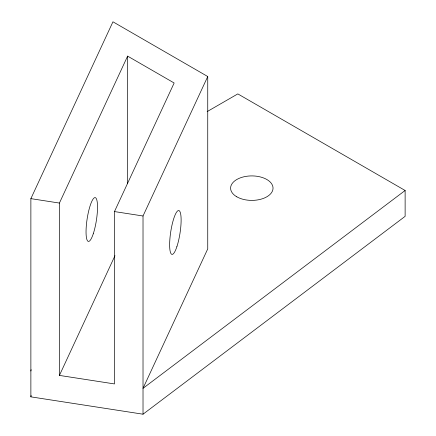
<?xml version="1.0" encoding="UTF-8"?>
<svg xmlns="http://www.w3.org/2000/svg" width="436" height="436" viewBox="0 0 436 436"><rect width="100%" height="100%" fill="white"/><g stroke="black" fill="none" stroke-linecap="round" stroke-linejoin="round"><path stroke-width="0.65" d="M405.126 190.488L405.126 216.343L143.019 414.2L30.874 396.853L30.874 198.642L112.951 21.8L207.743 76.529L207.743 248.885L143.019 388.345L405.126 190.488L237.822 93.898L207.149 111.605M59.421 375.412L59.421 203.062L127.617 56.119L174.149 82.987L114.472 211.574L114.472 383.931L59.421 375.412L114.984 255.692M127.617 183.512L127.617 56.119M143.019 414.2L143.019 215.994L207.743 76.529M30.874 370.998L31.141 369.663M30.874 396.853L31.141 395.517M30.874 198.642L59.421 203.062M114.472 211.574L143.019 215.994M176.869 246.722A22.165 4.682 -81.2 0 0 179.436 210.899A22.165 4.682 -81.2 0 0 169.838 239.691A22.165 4.682 -81.2 0 0 176.869 246.722M93.266 233.789A22.165 4.682 -81.2 0 0 95.838 197.971A22.165 4.682 -81.2 0 0 86.241 226.764A22.165 4.682 -81.2 0 0 93.266 233.789M236.813 196.81A21.217 12.246 0 0 0 272.309 191.322A21.217 12.246 0 0 0 246.324 176.324A21.217 12.246 0 0 0 236.813 196.81"/></g></svg>
